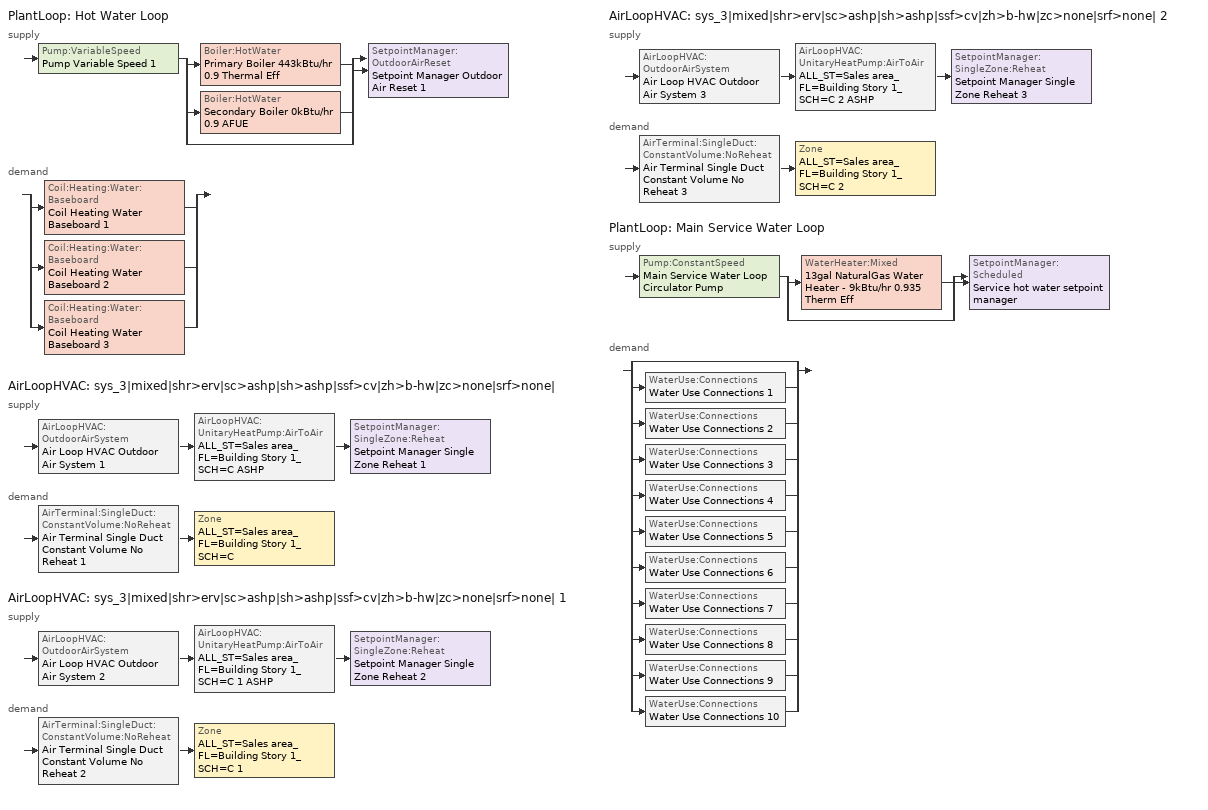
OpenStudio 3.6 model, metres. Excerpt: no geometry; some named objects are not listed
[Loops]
PlantLoop 'Hot Water Loop'
 supply: Pump:VariableSpeed 'Pump Variable Speed 1' > split
  | Boiler:HotWater 'Primary Boiler 443kBtu/hr 0.9 Thermal Eff'
  | Boiler:HotWater 'Secondary Boiler 0kBtu/hr 0.9 AFUE'
  | bypass
  join > SetpointManager:OutdoorAirReset 'Setpoint Manager Outdoor Air Reset 1'
 demand: split
  | Coil:Heating:Water:Baseboard 'Coil Heating Water Baseboard 1'
  | Coil:Heating:Water:Baseboard 'Coil Heating Water Baseboard 2'
  | Coil:Heating:Water:Baseboard 'Coil Heating Water Baseboard 3'
AirLoopHVAC 'sys_3|mixed|shr>erv|sc>ashp|sh>ashp|ssf>cv|zh>b-hw|zc>none|srf>none|'
 supply: AirLoopHVAC:OutdoorAirSystem 'Air Loop HVAC Outdoor Air System 1' > AirLoopHVAC:UnitaryHeatPump:AirToAir 'ALL_ST=Sales area_FL=Building Story 1_SCH=C ASHP' > SetpointManager:SingleZone:Reheat 'Setpoint Manager Single Zone Reheat 1'
 demand: AirTerminal:SingleDuct:ConstantVolume:NoReheat 'Air Terminal Single Duct Constant Volume No Reheat 1' > Zone 'ALL_ST=Sales area_FL=Building Story 1_SCH=C'
AirLoopHVAC 'sys_3|mixed|shr>erv|sc>ashp|sh>ashp|ssf>cv|zh>b-hw|zc>none|srf>none| 1'
 supply: AirLoopHVAC:OutdoorAirSystem 'Air Loop HVAC Outdoor Air System 2' > AirLoopHVAC:UnitaryHeatPump:AirToAir 'ALL_ST=Sales area_FL=Building Story 1_SCH=C 1 ASHP' > SetpointManager:SingleZone:Reheat 'Setpoint Manager Single Zone Reheat 2'
 demand: AirTerminal:SingleDuct:ConstantVolume:NoReheat 'Air Terminal Single Duct Constant Volume No Reheat 2' > Zone 'ALL_ST=Sales area_FL=Building Story 1_SCH=C 1'
AirLoopHVAC 'sys_3|mixed|shr>erv|sc>ashp|sh>ashp|ssf>cv|zh>b-hw|zc>none|srf>none| 2'
 supply: AirLoopHVAC:OutdoorAirSystem 'Air Loop HVAC Outdoor Air System 3' > AirLoopHVAC:UnitaryHeatPump:AirToAir 'ALL_ST=Sales area_FL=Building Story 1_SCH=C 2 ASHP' > SetpointManager:SingleZone:Reheat 'Setpoint Manager Single Zone Reheat 3'
 demand: AirTerminal:SingleDuct:ConstantVolume:NoReheat 'Air Terminal Single Duct Constant Volume No Reheat 3' > Zone 'ALL_ST=Sales area_FL=Building Story 1_SCH=C 2'
PlantLoop 'Main Service Water Loop'
 supply: Pump:ConstantSpeed 'Main Service Water Loop Circulator Pump' > split
  | WaterHeater:Mixed '13gal NaturalGas Water Heater - 9kBtu/hr 0.935 Therm Eff'
  | bypass
  join > SetpointManager:Scheduled 'Service hot water setpoint manager'
 demand: split
  | bypass
  | WaterUse:Connections 'Water Use Connections 1'
  | WaterUse:Connections 'Water Use Connections 2'
  | WaterUse:Connections 'Water Use Connections 3'
  | WaterUse:Connections 'Water Use Connections 4'
  | WaterUse:Connections 'Water Use Connections 5'
  | WaterUse:Connections 'Water Use Connections 6'
  | WaterUse:Connections 'Water Use Connections 7'
  | WaterUse:Connections 'Water Use Connections 8'
  | WaterUse:Connections 'Water Use Connections 9'
  | WaterUse:Connections 'Water Use Connections 10'
[Sizing:Zone] Zone Cooling Design Supply Air Temperature Input Method=TemperatureDifference; Zone Cooling Design Supply Air Temperature {C}=14; Zone Cooling Design Supply Air Temperature Difference {deltaC}=11; Zone Heating Design Supply Air Temperature Input Method=TemperatureDifference; Zone Heating Design Supply Air Temperature {C}=40; Zone Heating Design Supply Air Temperature Difference {deltaC}=21; Zone Cooling Design Supply Air Humidity Ratio {kg-H2O/kg-air}=0.0085; Zone Heating Design Supply Air Humidity Ratio {kg-H2O/kg-air}=0.008; Zone Heating Sizing Factor=1.3; Zone Cooling Sizing Factor=1; Cooling Design Air Flow Method=DesignDay; Heating Design Air Flow Method=DesignDay; Account for Dedicated Outdoor Air System=No; Dedicated Outdoor Air System Control Strategy=NeutralSupplyAir; Dedicated Outdoor Air Low Setpoint Temperature for Design {C}=autosize; Dedicated Outdoor Air High Setpoint Temperature for Design {C}=autosize; Zone Load Sizing Method=Sensible Load Only No Latent Load; Zone Latent Cooling Design Supply Air Humidity Ratio Input Method=HumidityRatioDifference; Zone Cooling Design Supply Air Humidity Ratio Difference {kgWater/kgDryAir}=0.005; Zone Latent Heating Design Supply Air Humidity Ratio Input Method=HumidityRatioDifference; Zone Humidification Design Supply Air Humidity Ratio Difference {kgWater/kgDryAir}=0.005
ALL_ST=Sales area_FL=Building Story 1_SCH=C; ALL_ST=Sales area_FL=Building Story 1_SCH=C 1; ALL_ST=Sales area_FL=Building Story 1_SCH=C 2
[Zone equipment]
ALL_ST=Sales area_FL=Building Story 1_SCH=C: Zone HVAC Baseboard Convective Water 1, Air Terminal Single Duct Constant Volume No Reheat 1
ALL_ST=Sales area_FL=Building Story 1_SCH=C 1: Zone HVAC Baseboard Convective Water 2, Air Terminal Single Duct Constant Volume No Reheat 2
ALL_ST=Sales area_FL=Building Story 1_SCH=C 2: Zone HVAC Baseboard Convective Water 3, Air Terminal Single Duct Constant Volume No Reheat 3
[PlantLoop] Glycol Concentration=0; Plant Loop Volume {m3}=Autocalculate; Load Distribution Scheme=Optimal
Name | Fluid Type | Maximum Loop Temperature {C} | Minimum Loop Temperature {C}
Hot Water Loop | Water
Main Service Water Loop |  | 60 | 10
[Sizing:Plant] Loop Type=Heating; Sizing Option=NonCoincident; Zone Timesteps in Averaging Window=1; Coincident Sizing Factor Mode=None
Name | Design Loop Exit Temperature {C} | Loop Design Temperature Difference {deltaC}
Hot Water Loop | 82 | 16
Main Service Water Loop | 60 | 5
[Pump:VariableSpeed]
Pump Variable Speed 1: Rated Pump Head {Pa}=200710; Motor Efficiency=0.855; Pump Control Type=Intermittent; Skin Loss Radiative Fraction=0.5; Design Power Sizing Method=PowerPerFlowPerPressure; Design Electric Power per Unit Flow Rate {W/(m3/s)}=348701.1; Design Shaft Power per Unit Flow Rate per Unit Head {W-s/m3-Pa}=1.28205; Design Minimum Flow Rate Fraction=0
[Boiler:HotWater] Fuel Type=NaturalGas; Nominal Thermal Efficiency=0.9; Normalized Boiler Efficiency Curve=BOILER-EFFFPLR-NECB2011; Water Outlet Upper Temperature Limit {C}=99; Boiler Flow Mode=ConstantFlow; Parasitic Electric Load {W}=0; Sizing Factor=1
Name | Nominal Capacity {W}
Primary Boiler 443kBtu/hr 0.9 Thermal Eff | 129953
Secondary Boiler 0kBtu/hr 0.9 AFUE | 0.001
[SetpointManager:OutdoorAirReset]
Setpoint Manager Outdoor Air Reset 1: Control Variable=Temperature; Setpoint at Outdoor Low Temperature {C}=82; Outdoor Low Temperature {C}=-16; Setpoint at Outdoor High Temperature {C}=60; Outdoor High Temperature {C}=0; Setpoint Node or NodeList=Hot Water Loop Supply Outlet Node
[AirLoopHVAC] Design Supply Air Flow Rate {m3/s}=autosize; Design Return Air Flow Fraction of Supply Air Flow=1
Name | Availability Schedule
sys_3|mixed|shr>erv|sc>ashp|sh>ashp|ssf>cv|zh>b-hw|zc>none|srf>none| | sys_3|mixed|shr>none|sc>ashp|sh>ashp|ssf>cv|zh>b-hw|zc>none|srf>none| Occ Sch
sys_3|mixed|shr>erv|sc>ashp|sh>ashp|ssf>cv|zh>b-hw|zc>none|srf>none| 1 | sys_3|mixed|shr>none|sc>ashp|sh>ashp|ssf>cv|zh>b-hw|zc>none|srf>none| 1 Occ Sch
sys_3|mixed|shr>erv|sc>ashp|sh>ashp|ssf>cv|zh>b-hw|zc>none|srf>none| 2 | sys_3|mixed|shr>none|sc>ashp|sh>ashp|ssf>cv|zh>b-hw|zc>none|srf>none| 2 Occ Sch
[Sizing:System] Type of Load to Size On=Sensible; Design Outdoor Air Flow Rate {m3/s}=Autosize; Central Heating Maximum System Air Flow Ratio=1; Preheat Design Temperature {C}=7; Preheat Design Humidity Ratio {kg-H2O/kg-Air}=0.008; Precool Design Temperature {C}=13; Precool Design Humidity Ratio {kg-H2O/kg-Air}=0.008; Central Cooling Design Supply Air Temperature {C}=13; Central Heating Design Supply Air Temperature {C}=43; Sizing Option=NonCoincident; 100% Outdoor Air in Cooling=No; 100% Outdoor Air in Heating=No; Central Cooling Design Supply Air Humidity Ratio {kg-H2O/kg-Air}=0.0085; Central Heating Design Supply Air Humidity Ratio {kg-H2O/kg-Air}=0.008; Cooling Design Air Flow Method=DesignDay; Cooling Design Air Flow Rate {m3/s}=0; Heating Design Air Flow Method=DesignDay; Heating Design Air Flow Rate {m3/s}=0; System Outdoor Air Method=ZoneSum; Zone Maximum Outdoor Air Fraction=1; Cooling Supply Air Flow Rate Per Floor Area {m3/s-m2}=0.00996765; Cooling Fraction of Autosized Cooling Supply Air Flow Rate=1; Cooling Supply Air Flow Rate Per Unit Cooling Capacity {m3/s-W}=3.94755e-05; Heating Supply Air Flow Rate Per Floor Area {m3/s-m2}=0.00996765; Heating Fraction of Autosized Heating Supply Air Flow Rate=1; Heating Fraction of Autosized Cooling Supply Air Flow Rate=1; Heating Supply Air Flow Rate Per Unit Heating Capacity {m3/s-W}=3.15882e-05; Cooling Design Capacity Method=CoolingDesignCapacity; Cooling Design Capacity {W}=autosize; Cooling Design Capacity Per Floor Area {W/m2}=234.7; Fraction of Autosized Cooling Design Capacity=1; Heating Design Capacity Method=HeatingDesignCapacity; Heating Design Capacity {W}=autosize; Heating Design Capacity Per Floor Area {W/m2}=157; Fraction of Autosized Heating Design Capacity=1; Central Cooling Capacity Control Method=OnOff; Occupant Diversity=autosize
sys_3|mixed|shr>erv|sc>ashp|sh>ashp|ssf>cv|zh>b-hw|zc>none|srf>none|; sys_3|mixed|shr>erv|sc>ashp|sh>ashp|ssf>cv|zh>b-hw|zc>none|srf>none| 1; sys_3|mixed|shr>erv|sc>ashp|sh>ashp|ssf>cv|zh>b-hw|zc>none|srf>none| 2
[Fan:OnOff] Availability Schedule=Always On Discrete; Fan Total Efficiency=0.39975; Maximum Flow Rate {m3/s}=autosize; Motor Efficiency=0.615; Motor In Airstream Fraction=1
Name | Pressure Rise {Pa} | Fan Power Ratio Function of Speed Ratio Curve | Fan Efficiency Ratio Function of Speed Ratio Curve
Fan On Off 1 | 1110.94 | Fan On Off Power Curve | Fan On Off Efficiency Curve
Fan On Off 2 | 622.722 | Fan On Off Power Curve 1 | Fan On Off Efficiency Curve 1
Fan On Off 3 | 622.722 | Fan On Off Power Curve 2 | Fan On Off Efficiency Curve 2
[Coil:Cooling:DX:SingleSpeed] Availability Schedule=Always On Discrete; Rated Total Cooling Capacity {W}=autosize; Rated Sensible Heat Ratio=autosize; Rated Air Flow Rate {m3/s}=autosize; Rated Evaporator Fan Power Per Volume Flow Rate 2017 {W/(m3/s)}=773.3; Rated Evaporator Fan Power Per Volume Flow Rate 2023 {W/(m3/s)}=934.4; Total Cooling Capacity Function of Temperature Curve=DXCOOL-NECB2011-REF-CAPFT; Total Cooling Capacity Function of Flow Fraction Curve=DXCOOL-NECB2011-REF-CAPFFLOW; Energy Input Ratio Function of Temperature Curve=DXCOOL-NECB2011-REF-COOLEIRFT; Energy Input Ratio Function of Flow Fraction Curve=DXCOOL-NECB2011-REF-COOLEIRFFLOW; Part Load Fraction Correlation Curve=DXCOOL-NECB2011-REF-COOLPLFFPLR; Minimum Outdoor Dry-Bulb Temperature for Compressor Operation {C}=-25; Nominal Time for Condensate Removal to Begin {s}=0; Ratio of Initial Moisture Evaporation Rate and Steady State Latent Capacity=0; Maximum Cycling Rate {cycles/hr}=0; Latent Capacity Time Constant {s}=0; Condenser Type=AirCooled; Evaporative Condenser Effectiveness=0.9; Evaporative Condenser Air Flow Rate {m3/s}=autosize; Evaporative Condenser Pump Rated Power Consumption {W}=autosize; Crankcase Heater Capacity {W}=0; Maximum Outdoor Dry-Bulb Temperature for Crankcase Heater Operation {C}=10; Basin Heater Capacity {W/K}=0; Basin Heater Setpoint Temperature {C}=2
Name | Rated COP {W/W}
CoilCoolingDXSingleSpeed_ashp 391kBtu/hr 10.0EER | 3.46588
CoilCoolingDXSingleSpeed_ashp 1 81kBtu/hr 11.2EER; CoilCoolingDXSingleSpeed_ashp 2 116kBtu/hr 11.2EER | 3.86542
[Coil:Heating:DX:SingleSpeed] Availability Schedule=Always On Discrete; Rated Air Flow Rate {m3/s}=Autosize; Rated Supply Fan Power Per Volume Flow Rate 2017 {W/(m3/s)}=773.3; Rated Supply Fan Power Per Volume Flow Rate 2023 {W/(m3/s)}=934.4; Total Heating Capacity Function of Temperature Curve=DXHEAT-NECB2011-REF-CAPFT; Total Heating Capacity Function of Flow Fraction Curve=DXHEAT-NECB2011-REF-CAPFFLOW; Energy Input Ratio Function of Temperature Curve=DXHEAT-NECB2011-REF-EIRFT; Energy Input Ratio Function of Flow Fraction Curve=DXHEAT-NECB2011-REF-EIRFFLOW; Part Load Fraction Correlation Curve=DXHEAT-NECB2011-REF-PLFFPLR; Minimum Outdoor Dry-Bulb Temperature for Compressor Operation {C}=-10; Defrost Strategy=Resistive; Defrost Control=Timed; Defrost Time Period Fraction=0.166667; Resistive Defrost Heater Capacity {W}=2000
Name | Rated Total Heating Capacity {W} | Rated COP {W/W}
CoilHeatingDXSingleSpeed_ashp 283 Clg kBtu/hr 3.2COPH | 82942.5 | 3.53243
CoilHeatingDXSingleSpeed_ashp 1 58 Clg kBtu/hr 3.3COPH | 17144.2 | 3.53317
CoilHeatingDXSingleSpeed_ashp 2 84 Clg kBtu/hr 3.3COPH | 24665.9 | 3.54571
[Controller:OutdoorAir] Minimum Outdoor Air Flow Rate {m3/s}=autosize; Maximum Outdoor Air Flow Rate {m3/s}=Autosize; Economizer Control Type=DifferentialEnthalpy; Economizer Control Action Type=ModulateFlow; Lockout Type=NoLockout; Minimum Limit Type=FixedMinimum; High Humidity Control=No; Heat Recovery Bypass Control Type=BypassWhenOAFlowGreaterThanMinimum
Name | Minimum Outdoor Air Schedule | Controller Mechanical Ventilation
Controller Outdoor Air 1 | sys_3|mixed|shr>none|sc>ashp|sh>ashp|ssf>cv|zh>b-hw|zc>none|srf>none| Occ Sch | Controller Mechanical Ventilation 1
Controller Outdoor Air 2 | sys_3|mixed|shr>none|sc>ashp|sh>ashp|ssf>cv|zh>b-hw|zc>none|srf>none| 1 Occ Sch | Controller Mechanical Ventilation 2
Controller Outdoor Air 3 | sys_3|mixed|shr>none|sc>ashp|sh>ashp|ssf>cv|zh>b-hw|zc>none|srf>none| 2 Occ Sch | Controller Mechanical Ventilation 3
[Controller:MechanicalVentilation] Availability Schedule=Always On Discrete; System Outdoor Air Method=ZoneSum
Controller Mechanical Ventilation 1; Controller Mechanical Ventilation 2; Controller Mechanical Ventilation 3
[AirLoopHVAC:OutdoorAirSystem]
Name | Controller
Air Loop HVAC Outdoor Air System 1 | Controller Outdoor Air 1
Air Loop HVAC Outdoor Air System 2 | Controller Outdoor Air 2
Air Loop HVAC Outdoor Air System 3 | Controller Outdoor Air 3
[Coil:Heating:Electric] Availability Schedule=Always On Discrete
Coil Heating Electric 1; Coil Heating Electric 2; Coil Heating Electric 3
[AirLoopHVAC:UnitaryHeatPump:AirToAir] Availability Schedule=Always On Discrete; Supply Air Flow Rate During Cooling Operation {m3/s}=Autosize; Supply Air Flow Rate During Heating Operation {m3/s}=Autosize; Maximum Supply Air Temperature from Supplemental Heater {C}=Autosize
Name | Controlling Zone or Thermostat Location | Supply Air Fan | Heating Coil | Cooling Coil | Supplemental Heating Coil | Supply Air Fan Operating Mode Schedule
ALL_ST=Sales area_FL=Building Story 1_SCH=C ASHP | ALL_ST=Sales area_FL=Building Story 1_SCH=C | Fan On Off 1 | CoilHeatingDXSingleSpeed_ashp 283 Clg kBtu/hr 3.2COPH | CoilCoolingDXSingleSpeed_ashp 391kBtu/hr 10.0EER | Coil Heating Electric 1 | sys_3|mixed|shr>none|sc>ashp|sh>ashp|ssf>cv|zh>b-hw|zc>none|srf>none| Occ Sch
ALL_ST=Sales area_FL=Building Story 1_SCH=C 1 ASHP | ALL_ST=Sales area_FL=Building Story 1_SCH=C 1 | Fan On Off 2 | CoilHeatingDXSingleSpeed_ashp 1 58 Clg kBtu/hr 3.3COPH | CoilCoolingDXSingleSpeed_ashp 1 81kBtu/hr 11.2EER | Coil Heating Electric 2 | sys_3|mixed|shr>none|sc>ashp|sh>ashp|ssf>cv|zh>b-hw|zc>none|srf>none| 1 Occ Sch
ALL_ST=Sales area_FL=Building Story 1_SCH=C 2 ASHP | ALL_ST=Sales area_FL=Building Story 1_SCH=C 2 | Fan On Off 3 | CoilHeatingDXSingleSpeed_ashp 2 84 Clg kBtu/hr 3.3COPH | CoilCoolingDXSingleSpeed_ashp 2 116kBtu/hr 11.2EER | Coil Heating Electric 3 | sys_3|mixed|shr>none|sc>ashp|sh>ashp|ssf>cv|zh>b-hw|zc>none|srf>none| 2 Occ Sch
[SetpointManager:SingleZone:Reheat] Minimum Supply Air Temperature {C}=13; Maximum Supply Air Temperature {C}=43
Name | Control Zone | Setpoint Node or NodeList
Setpoint Manager Single Zone Reheat 1 | ALL_ST=Sales area_FL=Building Story 1_SCH=C | sys_3|mixed|shr>erv|sc>ashp|sh>ashp|ssf>cv|zh>b-hw|zc>none|srf>none| Supply Outlet Node
Setpoint Manager Single Zone Reheat 2 | ALL_ST=Sales area_FL=Building Story 1_SCH=C 1 | sys_3|mixed|shr>erv|sc>ashp|sh>ashp|ssf>cv|zh>b-hw|zc>none|srf>none| 1 Supply Outlet Node
Setpoint Manager Single Zone Reheat 3 | ALL_ST=Sales area_FL=Building Story 1_SCH=C 2 | sys_3|mixed|shr>erv|sc>ashp|sh>ashp|ssf>cv|zh>b-hw|zc>none|srf>none| 2 Supply Outlet Node
[Coil:Heating:Water:Baseboard] Heating Design Capacity Method=HeatingDesignCapacity; Heating Design Capacity {W}=autosize; Heating Design Capacity Per Floor Area {W/m2}=0; Fraction of Autosized Heating Design Capacity=0.8
Coil Heating Water Baseboard 1; Coil Heating Water Baseboard 2; Coil Heating Water Baseboard 3
[ZoneHVAC:Baseboard:Convective:Water] Availability Schedule=Always On Discrete
Name | Heating Coil
Zone HVAC Baseboard Convective Water 1 | Coil Heating Water Baseboard 1
Zone HVAC Baseboard Convective Water 2 | Coil Heating Water Baseboard 2
Zone HVAC Baseboard Convective Water 3 | Coil Heating Water Baseboard 3
[AirTerminal:SingleDuct:ConstantVolume:NoReheat] Availability Schedule=Always On Discrete; Maximum Air Flow Rate {m3/s}=AutoSize
Air Terminal Single Duct Constant Volume No Reheat 1; Air Terminal Single Duct Constant Volume No Reheat 2; Air Terminal Single Duct Constant Volume No Reheat 3
[SetpointManager:Scheduled]
Service hot water setpoint manager: Control Variable=Temperature; Schedule=Service Water Loop Temp - 140F; Setpoint Node or NodeList=Main Service Water Loop Supply Outlet Node
[Pump:ConstantSpeed]
Main Service Water Loop Circulator Pump: Rated Flow Rate {m3/s}=autosize; Rated Pump Head {Pa}=1949.52; Rated Power Consumption {W}=autosize; Motor Efficiency=0.7; Fraction of Motor Inefficiencies to Fluid Stream=0; Pump Control Type=Intermittent; Design Power Sizing Method=PowerPerFlowPerPressure; Design Electric Power per Unit Flow Rate {W/(m3/s)}=348701.1; Design Shaft Power per Unit Flow Rate per Unit Head {W-s/m3-Pa}=1.28205
[WaterHeater:Mixed]
13gal NaturalGas Water Heater - 9kBtu/hr 0.935 Therm Eff: Tank Volume {m3}=0.0506259; Setpoint Temperature Schedule=Service Water Loop Temp - 140F; Deadband Temperature Difference {deltaC}=2; Maximum Temperature Limit {C}=60; Heater Control Type=Cycle; Heater Maximum Capacity {W}=2645.2; Heater Fuel Type=NaturalGas; Heater Thermal Efficiency=0.93464; Part Load Factor Curve=SWH-EFFFPLR-NECB2011; Off Cycle Parasitic Fuel Consumption Rate {W}=13.2577; Off Cycle Parasitic Fuel Type=NaturalGas; Off Cycle Parasitic Heat Fraction to Tank=0.8; On Cycle Parasitic Fuel Consumption Rate {W}=13.2577; On Cycle Parasitic Fuel Type=NaturalGas; On Cycle Parasitic Heat Fraction to Tank=0; Ambient Temperature Indicator=Schedule; Ambient Temperature Schedule=Water Heater Ambient Temp Schedule 70.0F; Off Cycle Loss Coefficient to Ambient Temperature {W/K}=2.35623; On Cycle Loss Coefficient to Ambient Temperature {W/K}=2.35623; Use Side Effectiveness=1; Source Side Effectiveness=1; Use Side Design Flow Rate {m3/s}=autosize; Source Side Design Flow Rate {m3/s}=autosize; Indirect Water Heating Recovery Time {hr}=1.5; Source Side Flow Control Mode=IndirectHeatPrimarySetpoint
[WaterHeater:Sizing]
13gal NaturalGas Water Heater - 9kBtu/hr 0.935 Therm Eff: Design Mode=PeakDraw; Time Storage Can Meet Peak Draw {hr}=0.538503; Time for Tank Recovery {hr}=0; Nominal Tank Volume for Autosizing Plant Connections {m3}=1
[WaterUse:Connections] Drain Water Heat Exchanger Type=None; Drain Water Heat Exchanger Destination=Plant
Name | Water Use Equipment Name 1
Water Use Connections 1 | Lgstore1 Service Water Use 0.04gal/min
Water Use Connections 2 | Lgstore2 Service Water Use 0.04gal/min
Water Use Connections 3 | Smstore1 Service Water Use 0.02gal/min
Water Use Connections 4 | Smstore2 Service Water Use 0.02gal/min
Water Use Connections 5 | Smstore3 Service Water Use 0.02gal/min
Water Use Connections 6 | Smstore4 Service Water Use 0.02gal/min
Water Use Connections 7 | Smstore5 Service Water Use 0.02gal/min
Water Use Connections 8 | Smstore6 Service Water Use 0.02gal/min
Water Use Connections 9 | Smstore7 Service Water Use 0.02gal/min
Water Use Connections 10 | Smstore8 Service Water Use 0.02gal/min
[WaterUse:Equipment:Definition]
Name | Peak Flow Rate {m3/s} | Target Temperature Schedule | Sensible Fraction Schedule | Latent Fraction Schedule
Lgstore1 Service Water Use Def 0.04gal/min | 2.46715e-06 | Schedule Ruleset 5 | Schedule Ruleset 3 | Schedule Ruleset 4
Lgstore2 Service Water Use Def 0.04gal/min | 2.46715e-06 | Schedule Ruleset 8 | Schedule Ruleset 6 | Schedule Ruleset 7
Smstore1 Service Water Use Def 0.02gal/min | 1.23358e-06 | Schedule Ruleset 11 | Schedule Ruleset 9 | Schedule Ruleset 10
Smstore2 Service Water Use Def 0.02gal/min | 1.23358e-06 | Schedule Ruleset 14 | Schedule Ruleset 12 | Schedule Ruleset 13
Smstore3 Service Water Use Def 0.02gal/min | 1.23358e-06 | Schedule Ruleset 17 | Schedule Ruleset 15 | Schedule Ruleset 16
Smstore4 Service Water Use Def 0.02gal/min | 1.23358e-06 | Schedule Ruleset 20 | Schedule Ruleset 18 | Schedule Ruleset 19
Smstore5 Service Water Use Def 0.02gal/min | 1.23358e-06 | Schedule Ruleset 23 | Schedule Ruleset 21 | Schedule Ruleset 22
Smstore6 Service Water Use Def 0.02gal/min | 1.23358e-06 | Schedule Ruleset 26 | Schedule Ruleset 24 | Schedule Ruleset 25
Smstore7 Service Water Use Def 0.02gal/min | 1.23358e-06 | Schedule Ruleset 29 | Schedule Ruleset 27 | Schedule Ruleset 28
Smstore8 Service Water Use Def 0.02gal/min | 1.23358e-06 | Schedule Ruleset 32 | Schedule Ruleset 30 | Schedule Ruleset 31
[WaterUse:Equipment] Flow Rate Fraction Schedule=NECB-C-Service Water Heating
Name | Water Use Equipment Definition | Space
Lgstore1 Service Water Use 0.04gal/min | Lgstore1 Service Water Use Def 0.04gal/min | LGstore1
Lgstore2 Service Water Use 0.04gal/min | Lgstore2 Service Water Use Def 0.04gal/min | LGstore2
Smstore1 Service Water Use 0.02gal/min | Smstore1 Service Water Use Def 0.02gal/min | SMstore1
Smstore2 Service Water Use 0.02gal/min | Smstore2 Service Water Use Def 0.02gal/min | SMstore2
Smstore3 Service Water Use 0.02gal/min | Smstore3 Service Water Use Def 0.02gal/min | SMstore3
Smstore4 Service Water Use 0.02gal/min | Smstore4 Service Water Use Def 0.02gal/min | SMstore4
Smstore5 Service Water Use 0.02gal/min | Smstore5 Service Water Use Def 0.02gal/min | SMstore5
Smstore6 Service Water Use 0.02gal/min | Smstore6 Service Water Use Def 0.02gal/min | SMstore6
Smstore7 Service Water Use 0.02gal/min | Smstore7 Service Water Use Def 0.02gal/min | SMstore7
Smstore8 Service Water Use 0.02gal/min | Smstore8 Service Water Use Def 0.02gal/min | SMstore8
[Schedule:Ruleset]
Service Water Loop Temp - 140F: Default Day Schedule=Service Water Loop Temp - 140F Default
Water Heater Ambient Temp Schedule 70.0F: Default Day Schedule=Water Heater Ambient Temp Schedule 70.0F Default
Schedule Ruleset 3: Default Day Schedule=Schedule Day 5
Schedule Ruleset 4: Default Day Schedule=Schedule Day 6
Schedule Ruleset 5: Default Day Schedule=Schedule Day 7
NECB-C-Service Water Heating: Default Day Schedule=NECB-C-Service Water Heating Default
Schedule Ruleset 6: Default Day Schedule=Schedule Day 8
Schedule Ruleset 7: Default Day Schedule=Schedule Day 9
Schedule Ruleset 8: Default Day Schedule=Schedule Day 10
Schedule Ruleset 9: Default Day Schedule=Schedule Day 11
Schedule Ruleset 10: Default Day Schedule=Schedule Day 12
Schedule Ruleset 11: Default Day Schedule=Schedule Day 13
Schedule Ruleset 12: Default Day Schedule=Schedule Day 14
Schedule Ruleset 13: Default Day Schedule=Schedule Day 15
Schedule Ruleset 14: Default Day Schedule=Schedule Day 16
Schedule Ruleset 15: Default Day Schedule=Schedule Day 17
Schedule Ruleset 16: Default Day Schedule=Schedule Day 18
Schedule Ruleset 17: Default Day Schedule=Schedule Day 19
Schedule Ruleset 18: Default Day Schedule=Schedule Day 20
Schedule Ruleset 19: Default Day Schedule=Schedule Day 21
Schedule Ruleset 20: Default Day Schedule=Schedule Day 22
Schedule Ruleset 21: Default Day Schedule=Schedule Day 23
Schedule Ruleset 22: Default Day Schedule=Schedule Day 24
Schedule Ruleset 23: Default Day Schedule=Schedule Day 25
Schedule Ruleset 24: Default Day Schedule=Schedule Day 26
Schedule Ruleset 25: Default Day Schedule=Schedule Day 27
Schedule Ruleset 26: Default Day Schedule=Schedule Day 28
Schedule Ruleset 27: Default Day Schedule=Schedule Day 29
Schedule Ruleset 28: Default Day Schedule=Schedule Day 30
Schedule Ruleset 29: Default Day Schedule=Schedule Day 31
Schedule Ruleset 30: Default Day Schedule=Schedule Day 32
Schedule Ruleset 31: Default Day Schedule=Schedule Day 33
Schedule Ruleset 32: Default Day Schedule=Schedule Day 34
sys_3|mixed|shr>none|sc>ashp|sh>ashp|ssf>cv|zh>b-hw|zc>none|srf>none| Occ Sch: Default Day Schedule=sys_3|mixed|shr>none|sc>ashp|sh>ashp|ssf>cv|zh>b-hw|zc>none|srf>none| Occ Sch Default; Summer Design Day Schedule=sys_3|mixed|shr>none|sc>ashp|sh>ashp|ssf>cv|zh>b-hw|zc>none|srf>none| Occ Sch Summer Design Day; Winter Design Day Schedule=sys_3|mixed|shr>none|sc>ashp|sh>ashp|ssf>cv|zh>b-hw|zc>none|srf>none| Occ Sch Winter Design Day
sys_3|mixed|shr>none|sc>ashp|sh>ashp|ssf>cv|zh>b-hw|zc>none|srf>none| 1 Occ Sch: Default Day Schedule=sys_3|mixed|shr>none|sc>ashp|sh>ashp|ssf>cv|zh>b-hw|zc>none|srf>none| 1 Occ Sch Default; Summer Design Day Schedule=sys_3|mixed|shr>none|sc>ashp|sh>ashp|ssf>cv|zh>b-hw|zc>none|srf>none| 1 Occ Sch Summer Design Day; Winter Design Day Schedule=sys_3|mixed|shr>none|sc>ashp|sh>ashp|ssf>cv|zh>b-hw|zc>none|srf>none| 1 Occ Sch Winter Design Day
sys_3|mixed|shr>none|sc>ashp|sh>ashp|ssf>cv|zh>b-hw|zc>none|srf>none| 2 Occ Sch: Default Day Schedule=sys_3|mixed|shr>none|sc>ashp|sh>ashp|ssf>cv|zh>b-hw|zc>none|srf>none| 2 Occ Sch Default; Summer Design Day Schedule=sys_3|mixed|shr>none|sc>ashp|sh>ashp|ssf>cv|zh>b-hw|zc>none|srf>none| 2 Occ Sch Summer Design Day; Winter Design Day Schedule=sys_3|mixed|shr>none|sc>ashp|sh>ashp|ssf>cv|zh>b-hw|zc>none|srf>none| 2 Occ Sch Winter Design Day
[Schedule:Day]
Service Water Loop Temp - 140F Default; Schedule Day 7; Schedule Day 10; Schedule Day 13; Schedule Day 16; Schedule Day 19; Schedule Day 22; Schedule Day 25; Schedule Day 28; Schedule Day 31; Schedule Day 34: 24, 0, 60
Water Heater Ambient Temp Schedule 70.0F Default: 24, 0, 21.1111
Schedule Day 5; Schedule Day 8; Schedule Day 11; Schedule Day 14; Schedule Day 17; Schedule Day 20; Schedule Day 23; Schedule Day 26; Schedule Day 29; Schedule Day 32: 24, 0, 0.2
Schedule Day 6; Schedule Day 9; Schedule Day 12; Schedule Day 15; Schedule Day 18; Schedule Day 21; Schedule Day 24; Schedule Day 27; Schedule Day 30; Schedule Day 33: 24, 0, 0.05
NECB-C-Service Water Heating Default; NECB-C-Service Water Heating Default|Wkdy Day: 8, 0, 0.05, 9, 0, 0.1, 10, 0, 0.2, 11, 0, 0.3, 12, 0, 0.4, 16, 0, 0.8, 17, 0, 0.6, 18, 0, 0.4, 19, 0, 0.3, 21, 0, 0.2, 24, 0, 0.05
NECB-C-Service Water Heating Sat Day: 8, 0, 0.05, 9, 0, 0.1, 10, 0, 0.2, 11, 0, 0.3, 12, 0, 0.5, 16, 0, 0.9, 17, 0, 0.7, 18, 0, 0.5, 19, 0, 0.3, 21, 0, 0.2, 24, 0, 0.05
NECB-C-Service Water Heating Sun|Hol Day: 8, 0, 0.05, 9, 0, 0.1, 10, 0, 0.2, 11, 0, 0.3, 12, 0, 0.5, 17, 0, 0.9, 18, 0, 0.5, 19, 0, 0.3, 24, 0, 0.05
sys_3|mixed|shr>none|sc>ashp|sh>ashp|ssf>cv|zh>b-hw|zc>none|srf>none| Occ Sch Default; sys_3|mixed|shr>none|sc>ashp|sh>ashp|ssf>cv|zh>b-hw|zc>none|srf>none| 1 Occ Sch Default; sys_3|mixed|shr>none|sc>ashp|sh>ashp|ssf>cv|zh>b-hw|zc>none|srf>none| 2 Occ Sch Default: 9, 0, 0, 21, 0, 1, 24, 0, 0
sys_3|mixed|shr>none|sc>ashp|sh>ashp|ssf>cv|zh>b-hw|zc>none|srf>none| Occ Sch Winter Design Day; sys_3|mixed|shr>none|sc>ashp|sh>ashp|ssf>cv|zh>b-hw|zc>none|srf>none| Occ Sch Summer Design Day; sys_3|mixed|shr>none|sc>ashp|sh>ashp|ssf>cv|zh>b-hw|zc>none|srf>none| 1 Occ Sch Winter Design Day; sys_3|mixed|shr>none|sc>ashp|sh>ashp|ssf>cv|zh>b-hw|zc>none|srf>none| 1 Occ Sch Summer Design Day; sys_3|mixed|shr>none|sc>ashp|sh>ashp|ssf>cv|zh>b-hw|zc>none|srf>none| 2 Occ Sch Winter Design Day; sys_3|mixed|shr>none|sc>ashp|sh>ashp|ssf>cv|zh>b-hw|zc>none|srf>none| 2 Occ Sch Summer Design Day: 24, 0, 1
sys_3|mixed|shr>none|sc>ashp|sh>ashp|ssf>cv|zh>b-hw|zc>none|srf>none| Occ Sch Sunday; sys_3|mixed|shr>none|sc>ashp|sh>ashp|ssf>cv|zh>b-hw|zc>none|srf>none| 1 Occ Sch Sunday; sys_3|mixed|shr>none|sc>ashp|sh>ashp|ssf>cv|zh>b-hw|zc>none|srf>none| 2 Occ Sch Sunday: 9, 0, 0, 19, 0, 1, 24, 0, 0
[Schedule:Rule] Date Specification Type=DateRange; Start Month=1; Start Day=1; End Month=12; End Day=31
Name | Schedule Ruleset | Rule Order | Day Schedule | Apply Monday | Apply Tuesday | Apply Wednesday | Apply Thursday | Apply Friday | Apply Saturday | Apply Sunday
Schedule Rule 17 | NECB-C-Service Water Heating | 2 | NECB-C-Service Water Heating Default|Wkdy Day | Yes | Yes | Yes | Yes | Yes
Schedule Rule 18 | NECB-C-Service Water Heating | 1 | NECB-C-Service Water Heating Sat Day |  |  |  |  |  | Yes
Schedule Rule 19 | NECB-C-Service Water Heating | 0 | NECB-C-Service Water Heating Sun|Hol Day |  |  |  |  |  |  | Yes
sys_3|mixed|shr>none|sc>ashp|sh>ashp|ssf>cv|zh>b-hw|zc>none|srf>none| Occ Sch Sunday Rule | sys_3|mixed|shr>none|sc>ashp|sh>ashp|ssf>cv|zh>b-hw|zc>none|srf>none| Occ Sch | 0 | sys_3|mixed|shr>none|sc>ashp|sh>ashp|ssf>cv|zh>b-hw|zc>none|srf>none| Occ Sch Sunday |  |  |  |  |  |  | Yes
sys_3|mixed|shr>none|sc>ashp|sh>ashp|ssf>cv|zh>b-hw|zc>none|srf>none| 1 Occ Sch Sunday Rule | sys_3|mixed|shr>none|sc>ashp|sh>ashp|ssf>cv|zh>b-hw|zc>none|srf>none| 1 Occ Sch | 0 | sys_3|mixed|shr>none|sc>ashp|sh>ashp|ssf>cv|zh>b-hw|zc>none|srf>none| 1 Occ Sch Sunday |  |  |  |  |  |  | Yes
sys_3|mixed|shr>none|sc>ashp|sh>ashp|ssf>cv|zh>b-hw|zc>none|srf>none| 2 Occ Sch Sunday Rule | sys_3|mixed|shr>none|sc>ashp|sh>ashp|ssf>cv|zh>b-hw|zc>none|srf>none| 2 Occ Sch | 0 | sys_3|mixed|shr>none|sc>ashp|sh>ashp|ssf>cv|zh>b-hw|zc>none|srf>none| 2 Occ Sch Sunday |  |  |  |  |  |  | Yes
[Schedule:Constant]
Always On Discrete: Value=1
[Curve:Exponent] Coefficient1 Constant=1; Coefficient2 Constant=0; Coefficient3 Constant=0; Minimum Value of x=0; Maximum Value of x=1
Fan On Off Power Curve; Fan On Off Power Curve 1; Fan On Off Power Curve 2
[Curve:Cubic]
Name | Coefficient1 Constant | Coefficient2 x | Coefficient3 x**2 | Coefficient4 x**3 | Minimum Value of x | Maximum Value of x
Fan On Off Efficiency Curve; Fan On Off Efficiency Curve 1; Fan On Off Efficiency Curve 2 | 1 | 0 | 0 | 0 | 0 | 1
DXHEAT-NECB2011-REF-CAPFT | 0.729009 | 0.0319275 | 0.000136404 | -8.748e-06 | -20 | 20
DXHEAT-NECB2011-REF-CAPFFLOW | 0.84 | 0.16 | 0 | 0 | 0.5 | 1.5
DXHEAT-NECB2011-REF-EIRFT | 1.2183 | -0.03612 | 0.00142 | -2.68e-05 | -20 | 20
DXHEAT-NECB2011-REF-PLFFPLR | 0.3696 | 2.3362 | -2.9577 | 1.2596 | 0.7 | 1
DXCOOL-NECB2011-REF-COOLPLFFPLR | 0.0277 | 4.9151 | -8.184 | 4.2702 | 0.7 | 1
BOILER-EFFFPLR-NECB2011 | 0.3831 | 2.0567 | -2.6469 | 1.2148 | 0 | 1
SWH-EFFFPLR-NECB2011 | 0.7576 | 1.0071 | -1.4443 | 0.6844 | 0 | 1
[Curve:Biquadratic] Minimum Value of x=13; Maximum Value of x=24; Minimum Value of y=24; Maximum Value of y=46
Name | Coefficient1 Constant | Coefficient2 x | Coefficient3 x**2 | Coefficient4 y | Coefficient5 y**2 | Coefficient6 x*y
DXCOOL-NECB2011-REF-CAPFT | 0.867905 | 0.0142459 | 0.00055436 | -0.0075575 | 3.3e-05 | -0.0001918
DXCOOL-NECB2011-REF-COOLEIRFT | 0.114171 | 0.0281822 | -0.0004199 | 0.0214108 | 0.000161028 | -0.000679104
[Curve:Quadratic]
Name | Coefficient1 Constant | Coefficient2 x | Coefficient3 x**2 | Minimum Value of x | Maximum Value of x
DXHEAT-NECB2011-REF-EIRFFLOW | 1.3824 | -0.4336 | 0.0512 | 0 | 1
DXCOOL-NECB2011-REF-CAPFFLOW | 0.8 | 0.2 | 0 | 0.5 | 1.5
DXCOOL-NECB2011-REF-COOLEIRFFLOW | 1.1552 | -0.1808 | 0.0256 | 0.5 | 1.5
